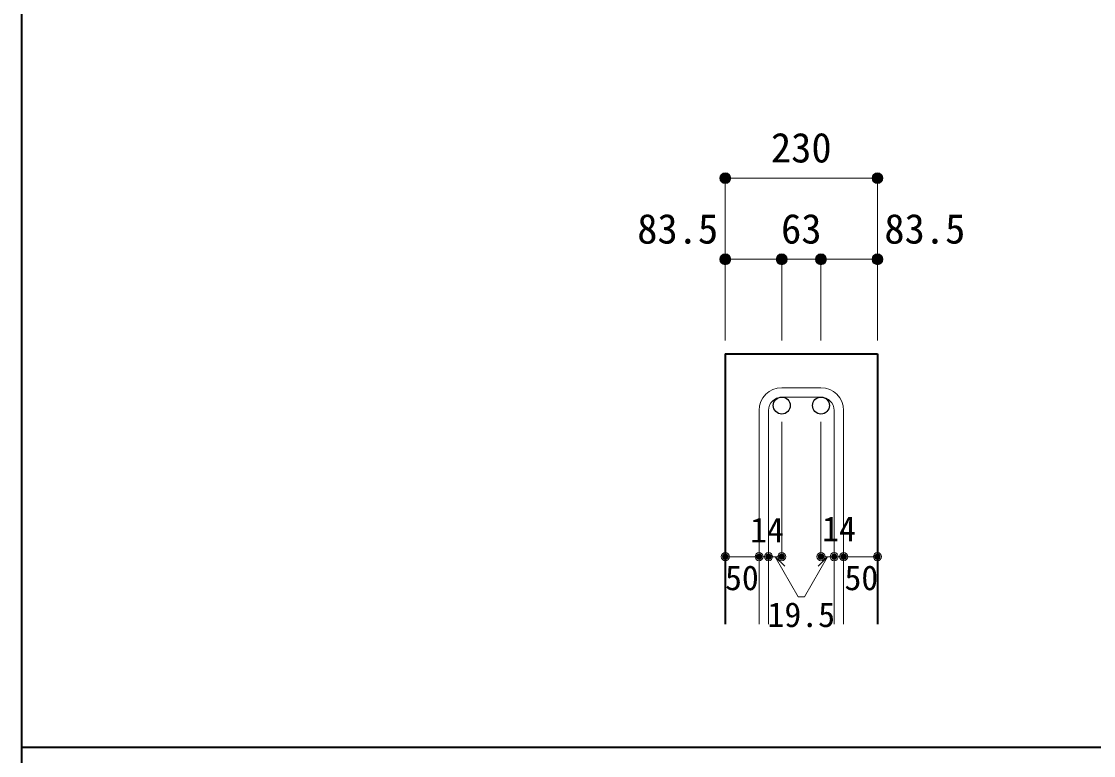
# Model space of a CAD drawing. Units: millimetres at full size, sheet at 1:20; some dimension numbers follow another scale. Extents: x -3982 to 3969, y -2797 to 2801.
# Drawn here: x -3982 to -2397, y -10 to 1076 of the extents above; entities that cross this region are included whole.
import ezdxf
from ezdxf.enums import TextEntityAlignment as Align

# ---------------------------------------------------------------- set-up
doc = ezdxf.new("R2010")
doc.units = ezdxf.units.MM
doc.header["$LTSCALE"] = 20
doc.header["$PDMODE"] = 32
doc.header["$PDSIZE"] = 12
for name, color, linetype, lineweight in [('6-1_躯体線', 2, 'Continuous', 35), ('6-5_梁主筋', 7, 'Continuous', 18), ('6-6_S.T.P.', 7, 'Continuous', 18), ('6-D_寸法', 4, 'Continuous', 9), ('F-0_枠', 6, 'Continuous', 40)]:
    doc.layers.add(name, color=color, linetype=linetype, lineweight=lineweight)
doc.styles.add('ＭＳ ゴシック', font='')
doc.styles.get('ＭＳ ゴシック').set_extended_font_data('MS Gothic')

msp = doc.modelspace()

# ---------------------------------------------------------------- linework, layer by layer
at = {"layer": '6-1_躯体線'}
for p, q in [((-2941.37, 584.12), (-2941.37, 184.12)), ((-2941.37, 584.12), (-2716.37, 584.12)), ((-2716.37, 584.12), (-2716.37, 184.12))]:
    msp.add_line(p, q, dxfattribs=at)
at = {"layer": '6-5_梁主筋', "color": 3, "lineweight": 25}
for centre in [(-2857.87, 507.62), (-2799.87, 507.62)]:
    msp.add_circle(centre, 12.5, dxfattribs=at)
at = {"layer": '6-6_S.T.P.'}
for p, q in [((-2799.87, 534.12), (-2857.87, 534.12)), ((-2799.87, 520.12), (-2857.87, 520.12)), ((-2891.37, 500.62), (-2891.37, 184.12)), ((-2877.37, 500.62), (-2877.37, 184.12)), ((-2780.37, 500.62), (-2780.37, 184.12)), ((-2766.37, 500.62), (-2766.37, 184.12))]:
    msp.add_line(p, q, dxfattribs=at)
for centre, radius, start, end in [((-2857.87, 500.62), 33.5, 90, 180), ((-2799.87, 500.62), 33.5, 0, 90), ((-2857.87, 500.62), 19.5, 90, 180), ((-2799.87, 500.62), 19.5, 0, 90)]:
    msp.add_arc(centre, radius, start, end, dxfattribs=at)
at = {"layer": '6-D_寸法'}
for p, q in [((-2941.37, 844.12), (-2716.37, 844.12)), ((-2716.37, 844.12), (-2716.37, 724.12)), ((-2941.37, 724.12), (-2941.37, 604.12)), ((-2857.87, 724.12), (-2857.87, 604.12)), ((-2857.87, 724.12), (-2716.37, 724.12)), ((-2799.87, 724.12), (-2799.87, 604.12)), ((-2716.37, 724.12), (-2716.37, 604.12)), ((-2857.87, 284.12), (-2857.87, 483.45)), ((-2799.87, 284.12), (-2799.87, 483.45)), ((-2941.37, 284.12), (-2891.37, 284.12)), ((-2891.37, 284.12), (-2857.87, 284.12)), ((-2867.62, 284.12), (-2853.48, 269.98)), ((-2867.62, 284.12), (-2833.39, 224.85)), ((-2790.12, 284.12), (-2824.34, 224.85)), ((-2790.12, 284.12), (-2804.26, 269.98)), ((-2799.87, 284.12), (-2716.37, 284.12)), ((-2780.37, 284.12), (-2766.37, 284.12)), ((-2833.39, 224.85), (-2824.34, 224.85))]:
    msp.add_line(p, q, dxfattribs=at)
msp.add_lwpolyline([(-2941.37, 844.12), (-2941.37, 724.12), (-2857.87, 724.12)], dxfattribs=at)
for centre, radius in [((-2941.37, 844.12), 8), ((-2941.37, 844.12), 7.2), ((-2941.37, 844.12), 6.4), ((-2941.37, 844.12), 5.6), ((-2941.37, 844.12), 4.8), ((-2941.37, 844.12), 4), ((-2941.37, 844.12), 3.2), ((-2941.37, 844.12), 2.4), ((-2941.37, 844.12), 1.6), ((-2941.37, 844.12), 0.8), ((-2716.37, 844.12), 8), ((-2716.37, 844.12), 7.2), ((-2716.37, 844.12), 6.4), ((-2716.37, 844.12), 5.6), ((-2716.37, 844.12), 4.8), ((-2716.37, 844.12), 4), ((-2716.37, 844.12), 3.2), ((-2716.37, 844.12), 2.4), ((-2716.37, 844.12), 1.6), ((-2716.37, 844.12), 0.8), ((-2941.37, 724.12), 8), ((-2941.37, 724.12), 7.2), ((-2941.37, 724.12), 6.4), ((-2941.37, 724.12), 5.6), ((-2857.87, 724.12), 8), ((-2857.87, 724.12), 7.2), ((-2857.87, 724.12), 6.4), ((-2857.87, 724.12), 5.6), ((-2799.87, 724.12), 8), ((-2799.87, 724.12), 7.2), ((-2799.87, 724.12), 6.4), ((-2799.87, 724.12), 5.6), ((-2716.37, 724.12), 8), ((-2716.37, 724.12), 7.2), ((-2716.37, 724.12), 6.4), ((-2716.37, 724.12), 5.6), ((-2941.37, 724.12), 4.8), ((-2941.37, 724.12), 4), ((-2941.37, 724.12), 3.2), ((-2941.37, 724.12), 2.4), ((-2941.37, 724.12), 1.6), ((-2941.37, 724.12), 0.8), ((-2857.87, 724.12), 4.8), ((-2857.87, 724.12), 4), ((-2857.87, 724.12), 3.2), ((-2857.87, 724.12), 2.4), ((-2857.87, 724.12), 1.6), ((-2857.87, 724.12), 0.8), ((-2799.87, 724.12), 4.8), ((-2799.87, 724.12), 4), ((-2799.87, 724.12), 3.2), ((-2799.87, 724.12), 2.4), ((-2799.87, 724.12), 1.6), ((-2799.87, 724.12), 0.8), ((-2716.37, 724.12), 4.8), ((-2716.37, 724.12), 4), ((-2716.37, 724.12), 3.2), ((-2716.37, 724.12), 2.4), ((-2716.37, 724.12), 1.6), ((-2716.37, 724.12), 0.8), ((-2941.37, 284.12), 4), ((-2941.37, 284.12), 3.6), ((-2941.37, 284.12), 3.2), ((-2941.37, 284.12), 2.8), ((-2941.37, 284.12), 2.4), ((-2941.37, 284.12), 2), ((-2941.37, 284.12), 1.6), ((-2941.37, 284.12), 1.2), ((-2891.37, 284.12), 4), ((-2891.37, 284.12), 3.6), ((-2891.37, 284.12), 3.2), ((-2891.37, 284.12), 2.8), ((-2891.37, 284.12), 2.4), ((-2891.37, 284.12), 2), ((-2891.37, 284.12), 1.6), ((-2891.37, 284.12), 1.2), ((-2877.37, 284.12), 4), ((-2877.37, 284.12), 3.6), ((-2877.37, 284.12), 3.2), ((-2877.37, 284.12), 2.8), ((-2877.37, 284.12), 2.4), ((-2877.37, 284.12), 2), ((-2877.37, 284.12), 1.6), ((-2877.37, 284.12), 1.2), ((-2857.87, 284.12), 4), ((-2857.87, 284.12), 3.6), ((-2857.87, 284.12), 3.2), ((-2857.87, 284.12), 2.8), ((-2857.87, 284.12), 2.4), ((-2857.87, 284.12), 2), ((-2857.87, 284.12), 1.6), ((-2857.87, 284.12), 1.2), ((-2799.87, 284.12), 4), ((-2799.87, 284.12), 3.6), ((-2799.87, 284.12), 3.2), ((-2799.87, 284.12), 2.8), ((-2799.87, 284.12), 2.4), ((-2799.87, 284.12), 2), ((-2799.87, 284.12), 1.6), ((-2799.87, 284.12), 1.2), ((-2780.37, 284.12), 4), ((-2780.37, 284.12), 3.6), ((-2780.37, 284.12), 3.2), ((-2780.37, 284.12), 2.8), ((-2780.37, 284.12), 2.4), ((-2780.37, 284.12), 2), ((-2780.37, 284.12), 1.6), ((-2780.37, 284.12), 1.2), ((-2766.37, 284.12), 4), ((-2766.37, 284.12), 3.6), ((-2766.37, 284.12), 3.2), ((-2766.37, 284.12), 2.8), ((-2766.37, 284.12), 2.4), ((-2766.37, 284.12), 2), ((-2766.37, 284.12), 1.6), ((-2766.37, 284.12), 1.2), ((-2716.37, 284.12), 4), ((-2716.37, 284.12), 3.6), ((-2716.37, 284.12), 3.2), ((-2716.37, 284.12), 2.8), ((-2716.37, 284.12), 2.4), ((-2716.37, 284.12), 2), ((-2716.37, 284.12), 1.6), ((-2716.37, 284.12), 1.2), ((-2941.37, 284.12), 0.8), ((-2941.37, 284.12), 0.4), ((-2891.37, 284.12), 0.8), ((-2891.37, 284.12), 0.4), ((-2877.37, 284.12), 0.8), ((-2877.37, 284.12), 0.4), ((-2857.87, 284.12), 0.8), ((-2857.87, 284.12), 0.4), ((-2799.87, 284.12), 0.8), ((-2799.87, 284.12), 0.4), ((-2780.37, 284.12), 0.8), ((-2780.37, 284.12), 0.4), ((-2766.37, 284.12), 0.8), ((-2766.37, 284.12), 0.4), ((-2716.37, 284.12), 0.8), ((-2716.37, 284.12), 0.4)]:
    msp.add_circle(centre, radius, dxfattribs=at)
at = {"layer": '6-D_寸法', "color": 7}
for p in [(-2941.37, 844.12), (-2716.37, 844.12), (-2941.37, 724.12), (-2857.87, 724.12), (-2799.87, 724.12), (-2716.37, 724.12), (-2941.37, 284.12), (-2891.37, 284.12), (-2877.37, 284.12), (-2857.87, 284.12), (-2799.87, 284.12), (-2780.37, 284.12), (-2766.37, 284.12), (-2716.37, 284.12)]:
    msp.add_point(p, dxfattribs=at)
at = {"layer": 'F-0_枠'}
msp.add_line((-3981.92, 2800.77), (-3981.92, -2796.83), dxfattribs=at)
at = {"layer": 'F-0_枠', "color": 2, "lineweight": 35}
msp.add_line((2482.4, 1.97), (-3981.92, 1.97), dxfattribs=at)

# ---------------------------------------------------------------- texts
at = {"layer": '6-D_寸法', "style": 'ＭＳ ゴシック'}
for s, height, p in [('230', 43.99, (-2873.87, 854.12)), ('83.5', 43.99, (-3071.55, 734.12)), ('63', 43.99, (-2858.87, 734.12)), ('83.5', 43.99, (-2706.18, 734.12)), ('14', 36.66, (-2904.68, 294.2)), ('14', 36.66, (-2798.07, 295.99)), ('50', 36.66, (-2941.7, 223.57)), ('50', 36.66, (-2765.11, 223.57)), ('19.5', 36.66, (-2878.87, 169.04))]:
    msp.add_text(s, height=height, dxfattribs=at).set_placement(p, align=Align.BOTTOM_LEFT)

doc.saveas('drawing.dxf')
